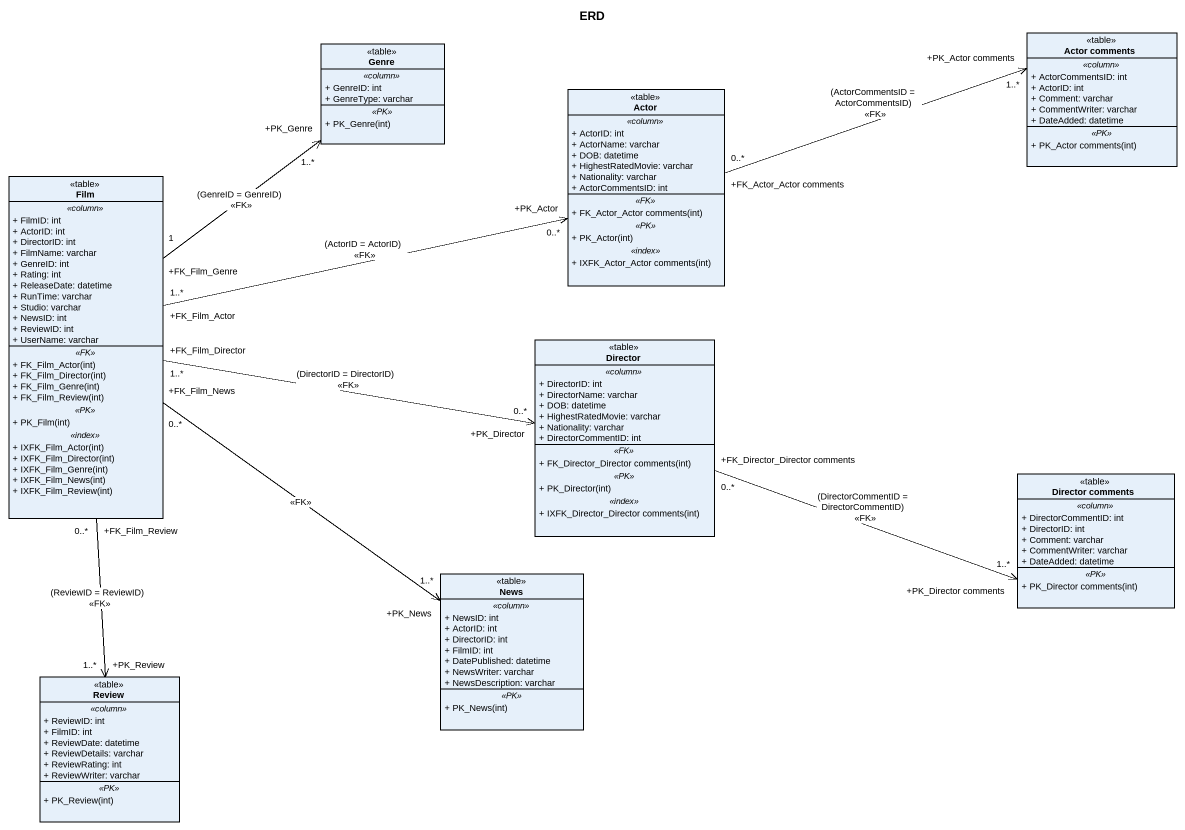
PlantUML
@startuml
title ERD
hide circle
hide empty members
skinparam classAttributeIconSize 0
class Genre <<table>> {
  .. <<column>> ..
  + GenreID: int
  + GenreType: varchar
  .. <<PK>> ..
  + PK_Genre(int)
}
class "Actor comments" as Actor_comments <<table>> {
  .. <<column>> ..
  + ActorCommentsID: int
  + ActorID: int
  + Comment: varchar
  + CommentWriter: varchar
  + DateAdded: datetime
  .. <<PK>> ..
  + PK_Actor comments(int)
}
class "Actor" as Actor_ <<table>> {
  .. <<column>> ..
  + ActorID: int
  + ActorName: varchar
  + DOB: datetime
  + HighestRatedMovie: varchar
  + Nationality: varchar
  + ActorCommentsID: int
  .. <<FK>> ..
  + FK_Actor_Actor comments(int)
  .. <<PK>> ..
  + PK_Actor(int)
  .. <<index>> ..
  + IXFK_Actor_Actor comments(int)
}
class Film <<table>> {
  .. <<column>> ..
  + FilmID: int
  + ActorID: int
  + DirectorID: int
  + FilmName: varchar
  + GenreID: int
  + Rating: int
  + ReleaseDate: datetime
  + RunTime: varchar
  + Studio: varchar
  + NewsID: int
  + ReviewID: int
  + UserName: varchar
  .. <<FK>> ..
  + FK_Film_Actor(int)
  + FK_Film_Director(int)
  + FK_Film_Genre(int)
  + FK_Film_Review(int)
  .. <<PK>> ..
  + PK_Film(int)
  .. <<index>> ..
  + IXFK_Film_Actor(int)
  + IXFK_Film_Director(int)
  + IXFK_Film_Genre(int)
  + IXFK_Film_News(int)
  + IXFK_Film_Review(int)
}
class Director <<table>> {
  .. <<column>> ..
  + DirectorID: int
  + DirectorName: varchar
  + DOB: datetime
  + HighestRatedMovie: varchar
  + Nationality: varchar
  + DirectorCommentID: int
  .. <<FK>> ..
  + FK_Director_Director comments(int)
  .. <<PK>> ..
  + PK_Director(int)
  .. <<index>> ..
  + IXFK_Director_Director comments(int)
}
class "Director comments" as Director_comments <<table>> {
  .. <<column>> ..
  + DirectorCommentID: int
  + DirectorID: int
  + Comment: varchar
  + CommentWriter: varchar
  + DateAdded: datetime
  .. <<PK>> ..
  + PK_Director comments(int)
}
class News <<table>> {
  .. <<column>> ..
  + NewsID: int
  + ActorID: int
  + DirectorID: int
  + FilmID: int
  + DatePublished: datetime
  + NewsWriter: varchar
  + NewsDescription: varchar
  .. <<PK>> ..
  + PK_News(int)
}
class Review <<table>> {
  .. <<column>> ..
  + ReviewID: int
  + FilmID: int
  + ReviewDate: datetime
  + ReviewDetails: varchar
  + ReviewRating: int
  + ReviewWriter: varchar
  .. <<PK>> ..
  + PK_Review(int)
}
Actor_ "+FK_Actor_Actor comments\n0..*" -right-> "+PK_Actor comments\n1..*" Actor_comments : (ActorCommentsID = ActorCommentsID)\n<<FK>>
Film "+FK_Film_Genre\n1" -up-> "+PK_Genre\n1..*" Genre : (GenreID = GenreID)\n<<FK>>
Film "+FK_Film_Actor\n1..*" -right-> "+PK_Actor\n0..*" Actor_ : (ActorID = ActorID)\n<<FK>>
Film "+FK_Film_Director\n1..*" -right-> "+PK_Director\n0..*" Director : (DirectorID = DirectorID)\n<<FK>>
Film "+FK_Film_News\n0..*" --> "+PK_News\n1..*" News : <<FK>>
Film "+FK_Film_Review\n0..*" --> "+PK_Review\n1..*" Review : (ReviewID = ReviewID)\n<<FK>>
Director "+FK_Director_Director comments\n0..*" -right-> "+PK_Director comments\n1..*" Director_comments : (DirectorCommentID = DirectorCommentID)\n<<FK>>
@enduml
